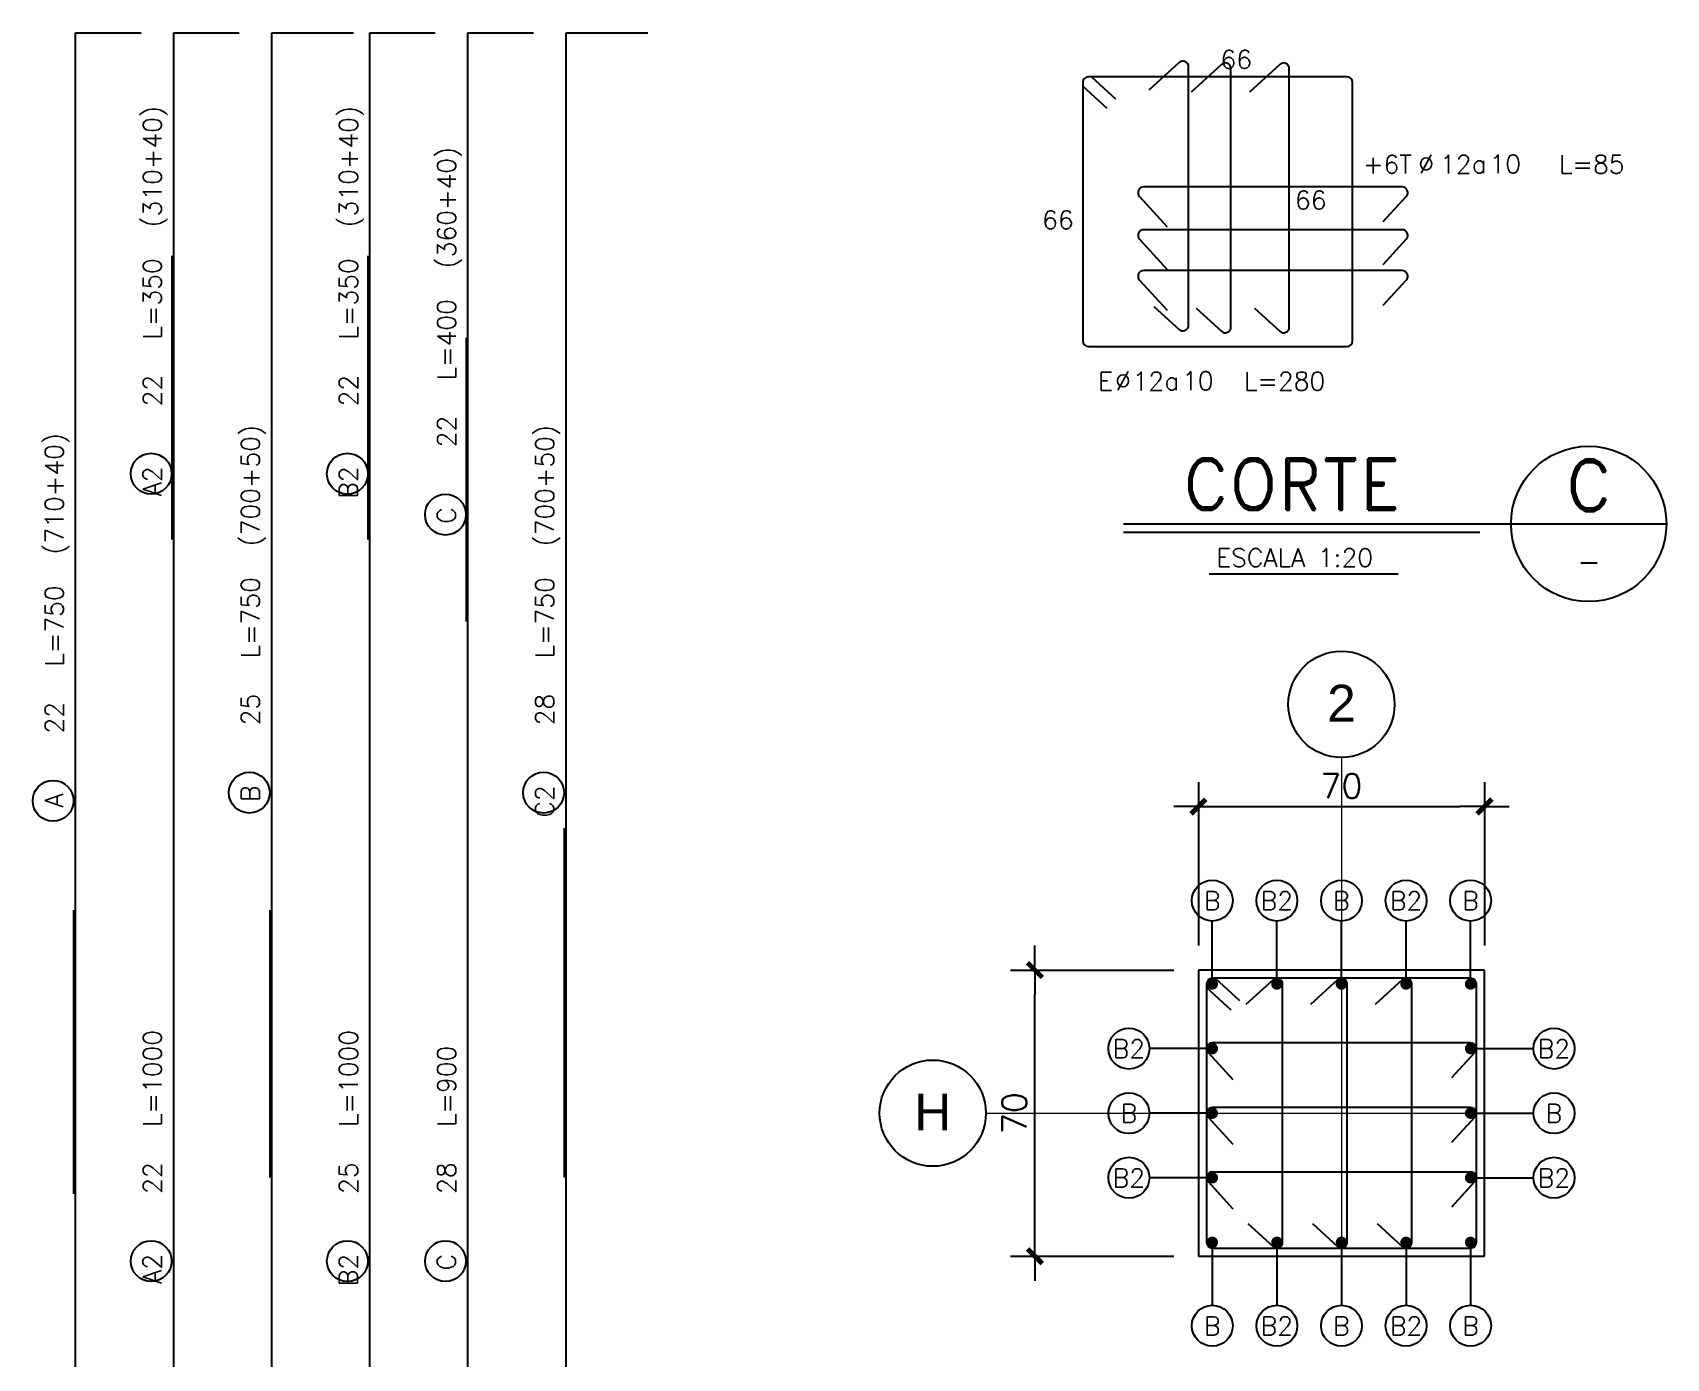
# Model space of a CAD drawing. Extents: x -9282 to 18119, y -11629 to 17404.
# Drawn here: x 3618 to 4617, y 2739 to 3550 of the extents above; entities that cross this region are included whole.
import ezdxf
from ezdxf.enums import TextEntityAlignment as Align

# ---------------------------------------------------------------- set-up
doc = ezdxf.new("R2010")
doc.units = 0
doc.header["$LTSCALE"] = 30
doc.header["$MEASUREMENT"] = 0
doc.layers.get('0').update_dxf_attribs({"linetype": 'CONTINUOUS'})
for name, color, linetype in [('EJEH$0$RL-CORTES', 5, 'CONTINUOUS'), ('EJEH$0$RLA-CORTES', 5, 'CONTINUOUS'), ('EJEH$0$RLA-FE', 7, 'CONTINUOUS')]:
    doc.layers.add(name, color=color, linetype=linetype)
doc.layers.add('EJEH$0$RLA-EJE', color=3, linetype='CONTINUOUS', lineweight=25)
doc.layers.add('EJEH$0$RLA-EJES', color=1, linetype='CONTINUOUS', lineweight=9)
doc.styles.add('EJEH$0$Arial_1', font='arial.ttf', dxfattribs={"height": 22.5})
doc.styles.add('EJEH$0$RomanS', font='romans.shx', dxfattribs={"height": 11.25})
doc.styles.add('EJEH$0$SIETE50', font='ROMAND.SHX', dxfattribs={"height": 31.5})
doc.dimstyles.new('EJEH$0$ING20', dxfattribs={"dimscale": 50, "dimtxt": 0.27, "dimasz": 0.3, "dimexe": 0.2, "dimexo": 1, "dimgap": 0.1, "dimtad": 1, "dimlfac": 0.4, "dimzin": 12, "dimdsep": 46, "dimtxsty": 'EJEH$0$RomanS', "dimblk1": 'EJEH$0$TICK1', "dimblk2": 'EJEH$0$TICK1', "dimsah": 1, "dimcen": 0.09, "dimse1": 1, "dimse2": 1, "dimclrd": 2, "dimclre": 4, "dimclrt": 3, "dimadec": 0, "dimazin": 0, "dimtfac": 1, "dimtix": 1, "dimtmove": 2, "dimatfit": 3, "dimldrblk": 'EJEH$0$TICK1', "dimfxl": 1, "dimtolj": 1, "dimtzin": 12, "dimarcsym": 0})

# ---------------------------------------------------------------- blocks, each defined once
blk = doc.blocks.new('*U97')
at = {"layer": 'EJEH$0$RLA-FE'}
for p, q in [((0, 0), (818.21, 0)), ((818.21, 0), (868.21, 0)), ((868.21, 0), (900, 0)), ((900, 0), (900, 0))]:
    blk.add_line(p, q, dxfattribs=at)
at = {"layer": 'EJEH$0$RLA-FE', "color": 3, "style": 'EJEH$0$RomanS', "flags": 8}
blk.add_attdef('LIN_FE', text='', height=11.25, dxfattribs=at).set_placement((339.78, 7.56), align=Align.RIGHT)
at = {"layer": 'EJEH$0$RLA-FE', "color": 3, "style": 'EJEH$0$RomanS'}
for tag, p, flags in [('IGUAL', (348.26, 7.66), 14), ('PHI', (365.59, 7.66), 14), ('DIAM', (376.45, 7.45), 12), ('MINUS', (398.47, 7.45), 13), ('MARK', (411.86, 7.45), 13), ('TEXTO_FE1', (417.39, 7.45), 8), ('TEXTO_FE2', (485.89, 7.46), 8), ('TIPO', (457.45, -75.66), 13), ('NVECES', (443.89, -94.6), 13), ('NUMFE', (446.77, -114.36), 13), ('NUM', (457.65, -133.26), 13)]:
    blk.add_attdef(tag, p, '', height=11.25, dxfattribs=dict(at, flags=flags))
blk = doc.blocks.new('*U86')
at = {"layer": 'EJEH$0$RLA-FE'}
for p, q in [((0, 0), (918.21, 0)), ((918.21, 0), (968.21, 0)), ((968.21, 0), (1000, 0)), ((1000, 0), (1000, 0))]:
    blk.add_line(p, q, dxfattribs=at)
at = {"layer": 'EJEH$0$RLA-FE', "color": 2}
blk.add_circle((385.31, 13.77), 12.5, dxfattribs=at)
at = {"layer": 'EJEH$0$RLA-FE', "color": 3, "style": 'EJEH$0$RomanS', "flags": 8}
blk.add_attdef('LIN_FE', text='', height=11.25, dxfattribs=at).set_placement((389.78, 7.56), align=Align.RIGHT)
at = {"layer": 'EJEH$0$RLA-FE', "color": 3, "style": 'EJEH$0$RomanS'}
for tag, p, flags in [('IGUAL', (398.26, 7.66), 14), ('PHI', (415.59, 7.66), 14), ('DIAM', (426.45, 7.45), 12), ('MINUS', (448.47, 7.45), 13), ('MARK', (461.86, 7.45), 13), ('TEXTO_FE1', (467.39, 7.45), 8), ('TEXTO_FE2', (535.89, 7.46), 8), ('TIPO', (507.45, -75.66), 13), ('NVECES', (493.89, -94.6), 13), ('NUMFE', (496.77, -114.36), 13), ('NUM', (507.65, -133.26), 13)]:
    blk.add_attdef(tag, p, '', height=11.25, dxfattribs=dict(at, flags=flags))
blk = doc.blocks.new('*U88')
at = {"layer": 'EJEH$0$RLA-FE'}
for p, q in [((200, 0), (200, 0)), ((200, 0), (428.21, 0)), ((428.21, 0), (478.21, 0)), ((478.21, 0), (510, 0)), ((510, 0), (510, -40))]:
    blk.add_line(p, q, dxfattribs=at)
at = {"layer": 'EJEH$0$RLA-FE', "color": 2}
blk.add_circle((240.31, 13.77), 12.5, dxfattribs=at)
at = {"layer": 'EJEH$0$RLA-FE', "color": 3, "style": 'EJEH$0$RomanS', "flags": 8}
blk.add_attdef('LIN_FE', text='', height=11.25, dxfattribs=at).set_placement((244.78, 7.56), align=Align.RIGHT)
at = {"layer": 'EJEH$0$RLA-FE', "color": 3, "style": 'EJEH$0$RomanS'}
for tag, p, flags in [('IGUAL', (253.26, 7.66), 14), ('PHI', (270.59, 7.66), 14), ('DIAM', (281.45, 7.45), 12), ('MINUS', (303.47, 7.45), 13), ('MARK', (316.86, 7.45), 13), ('TEXTO_FE1', (322.39, 7.45), 8), ('TEXTO_FE2', (390.89, 7.46), 8), ('TIPO', (362.45, -75.66), 13), ('NVECES', (348.89, -94.6), 13), ('NUMFE', (351.77, -114.36), 13), ('NUM', (362.65, -133.26), 13)]:
    blk.add_attdef(tag, p, '', height=11.25, dxfattribs=dict(at, flags=flags))
blk = doc.blocks.new('*U71')
at = {"layer": 'EJEH$0$RLA-FE', "color": 6}
blk.add_line((0, 1), (173.5, 1), dxfattribs=at)
at = {"layer": 'EJEH$0$RLA-FE', "color": 3, "style": 'EJEH$0$RomanS', "flags": 8}
for tag, p in [('(', (72.41, 9.14)), ('EMP', (91.43, 9.14)), (')', (110.74, 9.14))]:
    blk.add_attdef(tag, text='', height=11.25, dxfattribs=at).set_placement(p, align=Align.CENTER)
blk = doc.blocks.new('EJEH$0$TICK1')
at = {"color": 2}
for points in [[(0, 0), (-1, 0)], [(0, 0), (1, 0)]]:
    blk.add_lwpolyline(points, dxfattribs=at)
at = {"color": 2, "const_width": 0.2}
blk.add_lwpolyline([(-0.3, -0.3), (0.3, 0.3)], dxfattribs=at)
blk = doc.blocks.new('*D60')
at = {"layer": 'EJEH$0$RLA-CORTES', "color": 2, "lineweight": -2, "transparency": 16777216}
blk.add_line((-100, 15), (-100, 160), dxfattribs=at)
at = {"layer": 'EJEH$0$RLA-CORTES', "color": 2, "lineweight": -2, "transparency": 16777216, "xscale": 15, "yscale": 15, "zscale": 15}
for p, rotation in [((-100, 175), 90), ((-100, 0), 270)]:
    blk.add_blockref('EJEH$0$TICK1', p, dxfattribs=dict(at, rotation=rotation))
at = {"layer": 'EJEH$0$RLA-CORTES', "color": 3, "transparency": 16777216, "insert": (-112.57, 87.5), "char_height": 15, "attachment_point": 5, "rotation": 90, "style": 'EJEH$0$RomanS'}
blk.add_mtext('\\A1;70', dxfattribs=at)
blk = doc.blocks.new('*D61')
at = {"layer": 'EJEH$0$RLA-CORTES', "color": 2, "lineweight": -2, "transparency": 16777216}
blk.add_line((15, 275), (160, 275), dxfattribs=at)
at = {"layer": 'EJEH$0$RLA-CORTES', "color": 2, "lineweight": -2, "transparency": 16777216, "xscale": 15, "yscale": 15, "zscale": 15, "rotation": 180}
blk.add_blockref('EJEH$0$TICK1', (0, 275), dxfattribs=at)
at = {"layer": 'EJEH$0$RLA-CORTES', "color": 2, "lineweight": -2, "transparency": 16777216, "xscale": 15, "yscale": 15, "zscale": 15}
blk.add_blockref('EJEH$0$TICK1', (175, 275), dxfattribs=at)
at = {"layer": 'EJEH$0$RLA-CORTES', "color": 3, "transparency": 16777216, "insert": (87.5, 287.57), "char_height": 15, "attachment_point": 5, "style": 'EJEH$0$RomanS'}
blk.add_mtext('\\A1;70', dxfattribs=at)
blk = doc.blocks.new('*U35')
at = {"color": 2}
for p, q in [((10.31, 170), (25.06, 156.5)), ((5, 164.28), (19.75, 150.77))]:
    blk.add_line(p, q, dxfattribs=at)
at = {"layer": 'EJEH$0$RLA-CORTES', "color": 2}
for p, q in [((166.5, 170), (8.5, 170)), ((5, 166.5), (5, 8.5)), ((170, 8.5), (170, 166.5)), ((8.5, 5), (166.5, 5))]:
    blk.add_line(p, q, dxfattribs=at)
for centre, start, end in [((8.5, 166.5), 90, 180), ((166.5, 166.5), 0, 90), ((8.5, 8.5), 180, 270), ((166.5, 8.5), 270, 0)]:
    blk.add_arc(centre, 3.5, start, end, dxfattribs=at)
blk = doc.blocks.new('*U40')
at = {"layer": 'EJEH$0$RL-CORTES', "color": 1}
blk.add_lwpolyline([(0, 0), (0, 19.25), (0, 38.5)], dxfattribs=at)
at = {"layer": 'EJEH$0$RL-CORTES', "color": 2, "const_width": 3.5}
blk.add_lwpolyline([(-1.75, 0, 1), (1.75, 0, 1)], format="xyb", close=True, dxfattribs=at)
at = {"layer": 'EJEH$0$RL-CORTES', "color": 2}
blk.add_circle((0, 51), 12.5, dxfattribs=at)
at = {"layer": 'EJEH$0$RL-CORTES', "color": 9, "style": 'EJEH$0$RomanS', "flags": 12}
blk.add_attdef('LIN_FE', text='', height=11.25, rotation=180, dxfattribs=at).set_placement((0.02, 56.76), align=Align.CENTER)
blk = doc.blocks.new('EJEH$0$L')
at = {"layer": 'EJEH$0$RL-CORTES', "color": 1}
blk.add_lwpolyline([(0, 0), (0, 19.25), (0, 38.5)], dxfattribs=at)
at = {"layer": 'EJEH$0$RL-CORTES', "color": 2, "const_width": 3.5}
blk.add_lwpolyline([(-1.75, 0, 1), (1.75, 0, 1)], format="xyb", close=True, dxfattribs=at)
at = {"layer": 'EJEH$0$RL-CORTES', "color": 2}
blk.add_circle((0, 51), 12.5, dxfattribs=at)
at = {"layer": 'EJEH$0$RL-CORTES', "color": 9, "style": 'EJEH$0$RomanS', "flags": 12}
blk.add_attdef('LIN_FE', text='', height=11.25, dxfattribs=at).set_placement((-0.02, 45.24), align=Align.CENTER)
blk = doc.blocks.new('*U41')
at = {"layer": 'EJEH$0$RL-CORTES', "color": 1}
blk.add_lwpolyline([(0, 0), (0, 19.25), (0, 38.5)], dxfattribs=at)
at = {"layer": 'EJEH$0$RL-CORTES', "color": 2, "const_width": 3.5}
blk.add_lwpolyline([(-1.75, 0, 1), (1.75, 0, 1)], format="xyb", close=True, dxfattribs=at)
at = {"layer": 'EJEH$0$RL-CORTES', "color": 2}
blk.add_circle((0, 51), 12.5, dxfattribs=at)
at = {"layer": 'EJEH$0$RL-CORTES', "color": 9, "style": 'EJEH$0$RomanS', "flags": 12}
blk.add_attdef('LIN_FE', text='', height=11.25, rotation=90, dxfattribs=at).set_placement((5.76, 50.98), align=Align.CENTER)
blk = doc.blocks.new('*U42')
at = {"layer": 'EJEH$0$RL-CORTES', "color": 1}
blk.add_lwpolyline([(0, 0), (0, 19.25), (0, 38.5)], dxfattribs=at)
at = {"layer": 'EJEH$0$RL-CORTES', "color": 2, "const_width": 3.5}
blk.add_lwpolyline([(-1.75, 0, 1), (1.75, 0, 1)], format="xyb", close=True, dxfattribs=at)
at = {"layer": 'EJEH$0$RL-CORTES', "color": 2}
blk.add_circle((0, 51), 12.5, dxfattribs=at)
at = {"layer": 'EJEH$0$RL-CORTES', "color": 9, "style": 'EJEH$0$RomanS', "flags": 12}
blk.add_attdef('LIN_FE', text='', height=11.25, rotation=270, dxfattribs=at).set_placement((-5.76, 51.02), align=Align.CENTER)
blk = doc.blocks.new('*U45')
at = {"layer": 'EJEH$0$RLA-CORTES', "color": 2}
for p, q in [((-2.36, 160.58), (-18.96, 145.39)), ((3.5, 0), (3.5, 158)), ((-17.69, 11.45), (-2.36, -2.58))]:
    blk.add_line(p, q, dxfattribs=at)
for centre, start, end in [((0, 158), 0, 132.47026), ((0, 0), 227.52974, 0)]:
    blk.add_arc(centre, 3.5, start, end, dxfattribs=at)
blk = doc.blocks.new('*U46')
at = {"layer": 'EJEH$0$RLA-CORTES', "color": 2}
for p, q in [((0, 3.5), (-158, 3.5)), ((-160.58, -2.36), (-145.39, -18.96)), ((-11.45, -17.69), (2.58, -2.36))]:
    blk.add_line(p, q, dxfattribs=at)
for centre, start, end in [((-158, 0), 90, 222.47026), ((0, 0), 317.52974, 90)]:
    blk.add_arc(centre, 3.5, start, end, dxfattribs=at)
blk = doc.blocks.new('EJEH$0$TITULO_CORTE')
at = {"layer": 'EJEH$0$RLA-CORTES', "color": 6}
for p, q in [((-45.82, -250), (286.21, -250)), ((-45.82, -255), (172.21, -255))]:
    blk.add_line(p, q, dxfattribs=at)
at = {"layer": 'EJEH$0$RLA-CORTES', "color": 3}
blk.add_line((6.57, -280.48), (122.1, -280.48), dxfattribs=at)
blk.add_circle((238.71, -250), 47.5, dxfattribs=at)
at = {"layer": 'EJEH$0$RLA-CORTES', "color": 6, "style": 'EJEH$0$SIETE50'}
blk.add_text('CORTE', height=31.5, dxfattribs=at).set_placement((-9.55, -241.42))
at = {"layer": 'EJEH$0$RLA-CORTES', "color": 6, "style": 'EJEH$0$SIETE50', "flags": 12}
blk.add_attdef('CORTE', text='', height=31.5, dxfattribs=at).set_placement((238.79, -226.4), align=Align.MIDDLE_CENTER)
at = {"layer": 'EJEH$0$RLA-CORTES', "color": 3, "style": 'EJEH$0$RomanS', "flags": 12}
blk.add_attdef('ESCALA', (10.88, -276.25), '', height=11.25, dxfattribs=at)
blk.add_attdef('PLANO', text='', height=13, dxfattribs=at).set_placement((238.87, -272.79), align=Align.MIDDLE)
blk = doc.blocks.new('*U89')
at = {"layer": 'EJEH$0$RLA-FE'}
for p, q in [((0, 0), (918.21, 0)), ((918.21, 0), (968.21, 0)), ((968.21, 0), (1000, 0)), ((1000, 0), (1000, 0))]:
    blk.add_line(p, q, dxfattribs=at)
at = {"layer": 'EJEH$0$RLA-FE', "color": 2}
blk.add_circle((385.31, 13.77), 12.5, dxfattribs=at)
at = {"layer": 'EJEH$0$RLA-FE', "color": 3, "style": 'EJEH$0$RomanS', "flags": 8}
blk.add_attdef('LIN_FE', text='', height=11.25, dxfattribs=at).set_placement((389.78, 7.56), align=Align.RIGHT)
at = {"layer": 'EJEH$0$RLA-FE', "color": 3, "style": 'EJEH$0$RomanS'}
for tag, p, flags in [('IGUAL', (398.26, 7.66), 14), ('PHI', (415.59, 7.66), 14), ('DIAM', (426.45, 7.45), 12), ('MINUS', (448.47, 7.45), 13), ('MARK', (461.86, 7.45), 13), ('TEXTO_FE1', (467.39, 7.45), 8), ('TEXTO_FE2', (535.89, 7.46), 8), ('TIPO', (507.45, -75.66), 13), ('NVECES', (493.89, -94.6), 13), ('NUMFE', (496.77, -114.36), 13), ('NUM', (507.65, -133.26), 13)]:
    blk.add_attdef(tag, p, '', height=11.25, dxfattribs=dict(at, flags=flags))
blk = doc.blocks.new('*U87')
at = {"layer": 'EJEH$0$RLA-FE'}
for p, q in [((0, 0), (0, 0)), ((0, 0), (228.21, 0)), ((228.21, 0), (278.21, 0)), ((278.21, 0), (310, 0)), ((310, 0), (310, -40))]:
    blk.add_line(p, q, dxfattribs=at)
at = {"layer": 'EJEH$0$RLA-FE', "color": 2}
blk.add_circle((40.31, 13.77), 12.5, dxfattribs=at)
at = {"layer": 'EJEH$0$RLA-FE', "color": 3, "style": 'EJEH$0$RomanS', "flags": 8}
blk.add_attdef('LIN_FE', text='', height=11.25, dxfattribs=at).set_placement((44.78, 7.56), align=Align.RIGHT)
at = {"layer": 'EJEH$0$RLA-FE', "color": 3, "style": 'EJEH$0$RomanS'}
for tag, p, flags in [('IGUAL', (53.26, 7.66), 14), ('PHI', (70.59, 7.66), 14), ('DIAM', (81.45, 7.45), 12), ('MINUS', (103.47, 7.45), 13), ('MARK', (116.86, 7.45), 13), ('TEXTO_FE1', (122.39, 7.45), 8), ('TEXTO_FE2', (190.89, 7.46), 8), ('TIPO', (162.45, -75.66), 13), ('NVECES', (148.89, -94.6), 13), ('NUMFE', (151.77, -114.36), 13), ('NUM', (162.65, -133.26), 13)]:
    blk.add_attdef(tag, p, '', height=11.25, dxfattribs=dict(at, flags=flags))
blk = doc.blocks.new('*U98')
at = {"layer": 'EJEH$0$RLA-FE'}
for p, q in [((0, 0), (818.21, 0)), ((818.21, 0), (868.21, 0)), ((868.21, 0), (900, 0)), ((900, 0), (900, 0))]:
    blk.add_line(p, q, dxfattribs=at)
at = {"layer": 'EJEH$0$RLA-FE', "color": 2}
blk.add_circle((335.31, 13.77), 12.5, dxfattribs=at)
at = {"layer": 'EJEH$0$RLA-FE', "color": 3, "style": 'EJEH$0$RomanS', "flags": 8}
blk.add_attdef('LIN_FE', text='', height=11.25, dxfattribs=at).set_placement((339.78, 7.56), align=Align.RIGHT)
at = {"layer": 'EJEH$0$RLA-FE', "color": 3, "style": 'EJEH$0$RomanS'}
for tag, p, flags in [('IGUAL', (348.26, 7.66), 14), ('PHI', (365.59, 7.66), 14), ('DIAM', (376.45, 7.45), 12), ('MINUS', (398.47, 7.45), 13), ('MARK', (411.86, 7.45), 13), ('TEXTO_FE1', (417.39, 7.45), 8), ('TEXTO_FE2', (485.89, 7.46), 8), ('TIPO', (457.45, -75.66), 13), ('NVECES', (443.89, -94.6), 13), ('NUMFE', (446.77, -114.36), 13), ('NUM', (457.65, -133.26), 13)]:
    blk.add_attdef(tag, p, '', height=11.25, dxfattribs=dict(at, flags=flags))
blk = doc.blocks.new('*U91')
at = {"layer": 'EJEH$0$RLA-FE'}
for p, q in [((0, 0), (0, 0)), ((0, 0), (278.21, 0)), ((278.21, 0), (328.21, 0)), ((328.21, 0), (360, 0)), ((360, 0), (360, -40))]:
    blk.add_line(p, q, dxfattribs=at)
at = {"layer": 'EJEH$0$RLA-FE', "color": 2}
blk.add_circle((65.31, 13.77), 12.5, dxfattribs=at)
at = {"layer": 'EJEH$0$RLA-FE', "color": 3, "style": 'EJEH$0$RomanS', "flags": 8}
blk.add_attdef('LIN_FE', text='', height=11.25, dxfattribs=at).set_placement((69.78, 7.56), align=Align.RIGHT)
at = {"layer": 'EJEH$0$RLA-FE', "color": 3, "style": 'EJEH$0$RomanS'}
for tag, p, flags in [('IGUAL', (78.26, 7.66), 14), ('PHI', (95.59, 7.66), 14), ('DIAM', (106.45, 7.45), 12), ('MINUS', (128.47, 7.45), 13), ('MARK', (141.86, 7.45), 13), ('TEXTO_FE1', (147.39, 7.45), 8), ('TEXTO_FE2', (215.89, 7.46), 8), ('TIPO', (187.45, -75.66), 13), ('NVECES', (173.89, -94.6), 13), ('NUMFE', (176.77, -114.36), 13), ('NUM', (187.65, -133.26), 13)]:
    blk.add_attdef(tag, p, '', height=11.25, dxfattribs=dict(at, flags=flags))
blk = doc.blocks.new('*U93')
at = {"layer": 'EJEH$0$RLA-FE'}
for p, q in [((100, 0), (100, 0)), ((100, 0), (718.21, 0)), ((718.21, 0), (768.21, 0)), ((768.21, 0), (800, 0)), ((800, 0), (800, -50))]:
    blk.add_line(p, q, dxfattribs=at)
at = {"layer": 'EJEH$0$RLA-FE', "color": 2}
blk.add_circle((335.31, 13.77), 12.5, dxfattribs=at)
at = {"layer": 'EJEH$0$RLA-FE', "color": 3, "style": 'EJEH$0$RomanS', "flags": 8}
blk.add_attdef('LIN_FE', text='', height=11.25, dxfattribs=at).set_placement((339.78, 7.56), align=Align.RIGHT)
at = {"layer": 'EJEH$0$RLA-FE', "color": 3, "style": 'EJEH$0$RomanS'}
for tag, p, flags in [('IGUAL', (348.26, 7.66), 14), ('PHI', (365.59, 7.66), 14), ('DIAM', (376.45, 7.45), 12), ('MINUS', (398.47, 7.45), 13), ('MARK', (411.86, 7.45), 13), ('TEXTO_FE1', (417.39, 7.45), 8), ('TEXTO_FE2', (485.89, 7.46), 8), ('TIPO', (457.45, -75.66), 13), ('NVECES', (443.89, -94.6), 13), ('NUMFE', (446.77, -114.36), 13), ('NUM', (457.65, -133.26), 13)]:
    blk.add_attdef(tag, p, '', height=11.25, dxfattribs=dict(at, flags=flags))
blk = doc.blocks.new('*U73')
at = {"layer": 'EJEH$0$RLA-FE', "color": 6}
blk.add_line((0, 1), (213.5, 1), dxfattribs=at)
at = {"layer": 'EJEH$0$RLA-FE', "color": 3, "style": 'EJEH$0$RomanS', "flags": 8}
for tag, p in [('(', (92.41, 9.14)), ('EMP', (111.43, 9.14)), (')', (130.74, 9.14))]:
    blk.add_attdef(tag, text='', height=11.25, dxfattribs=at).set_placement(p, align=Align.CENTER)
blk = doc.blocks.new('*U95')
at = {"layer": 'EJEH$0$RLA-FE'}
for p, q in [((0, 0), (0, 0)), ((0, 0), (628.21, 0)), ((628.21, 0), (678.21, 0)), ((678.21, 0), (710, 0)), ((710, 0), (710, -40))]:
    blk.add_line(p, q, dxfattribs=at)
at = {"layer": 'EJEH$0$RLA-FE', "color": 2}
blk.add_circle((240.31, 13.77), 12.5, dxfattribs=at)
at = {"layer": 'EJEH$0$RLA-FE', "color": 3, "style": 'EJEH$0$RomanS', "flags": 8}
blk.add_attdef('LIN_FE', text='', height=11.25, dxfattribs=at).set_placement((244.78, 7.56), align=Align.RIGHT)
at = {"layer": 'EJEH$0$RLA-FE', "color": 3, "style": 'EJEH$0$RomanS'}
for tag, p, flags in [('IGUAL', (253.26, 7.66), 14), ('PHI', (270.59, 7.66), 14), ('DIAM', (281.45, 7.45), 12), ('MINUS', (303.47, 7.45), 13), ('MARK', (316.86, 7.45), 13), ('TEXTO_FE1', (322.39, 7.45), 8), ('TEXTO_FE2', (390.89, 7.46), 8), ('TIPO', (362.45, -75.66), 13), ('NVECES', (348.89, -94.6), 13), ('NUMFE', (351.77, -114.36), 13), ('NUM', (362.65, -133.26), 13)]:
    blk.add_attdef(tag, p, '', height=11.25, dxfattribs=dict(at, flags=flags))
blk = doc.blocks.new('*U33')
for p, q in [((10.31, 35), (25.06, 21.5)), ((5, 29.28), (19.75, 15.77))]:
    blk.add_line(p, q)
at = {"layer": 'EJEH$0$RLA-CORTES', "color": 0}
for p, q in [((5, 31.5), (5, -126.5)), ((166.5, 35), (8.5, 35)), ((170, -126.5), (170, 31.5)), ((8.5, -130), (166.5, -130))]:
    blk.add_line(p, q, dxfattribs=at)
for centre, start, end in [((8.5, 31.5), 90, 180), ((166.5, 31.5), 0, 90), ((8.5, -126.5), 180, 270), ((166.5, -126.5), 270, 0)]:
    blk.add_arc(centre, 3.5, start, end, dxfattribs=at)
at = {"layer": 'EJEH$0$RLA-FE', "color": 3, "style": 'EJEH$0$RomanS'}
for tag, flags, p in [('PARCIAL1', 8, (98.83, 39.99)), ('DIAM', 12, (45.02, -156.76))]:
    blk.add_attdef(tag, text='', height=11.25, dxfattribs=dict(at, flags=flags)).set_placement(p, align=Align.CENTER)
at = {"layer": 'EJEH$0$RLA-FE', "color": 3, "style": 'EJEH$0$RomanS', "flags": 8}
for tag, p in [('PARCIAL2', (-0.61, -58.14)), ('ESTRIBO', (23.52, -156.76))]:
    blk.add_attdef(tag, text='', height=11.25, dxfattribs=at).set_placement(p, align=Align.RIGHT)
at = {"layer": 'EJEH$0$RLA-FE', "color": 3, "style": 'EJEH$0$RomanS'}
for tag, p, flags in [('PHI', (24.72, -156.54), 12), ('A', (54.81, -156.54), 12), ('ESP', (65.66, -156.54), 12), ('TEXTO_FE1', (103.59, -156.76), 8), ('TIPO', (99.44, -210.23), 13), ('CORTE', (85.57, -229.16), 13), ('NUM', (93.46, -248.93), 13)]:
    blk.add_attdef(tag, p, '', height=11.25, dxfattribs=dict(at, flags=flags))
blk = doc.blocks.new('*U47')
at = {"layer": 'EJEH$0$RLA-CORTES', "color": 0}
for p, q in [((-2.36, 25.19), (-20.8, 8.31)), ((3.5, -135.4), (3.5, 22.6)), ((-17.69, -123.94), (-2.36, -137.98))]:
    blk.add_line(p, q, dxfattribs=at)
for centre, start, end in [((0, 22.6), 0, 132.47026), ((0, -135.4), 227.52974, 0)]:
    blk.add_arc(centre, 3.5, start, end, dxfattribs=at)
at = {"layer": 'EJEH$0$RLA-CORTES', "color": 3, "style": 'EJEH$0$RomanS', "flags": 12}
blk.add_attdef('ALT', text='', height=11.25, dxfattribs=at).set_placement((226.21, -214.96), align=Align.CENTER)
at = {"layer": 'EJEH$0$RLA-FE', "color": 3, "style": 'EJEH$0$RomanS', "flags": 8}
blk.add_attdef('TRABA', text='', height=11.25, dxfattribs=at).set_placement((78.52, -41.52), align=Align.RIGHT)
at = {"layer": 'EJEH$0$RLA-FE', "color": 3, "style": 'EJEH$0$RomanS'}
for tag, p, flags in [('PHI', (82.42, -41.31), 12), ('A', (115.13, -41.31), 12), ('ESP', (125.98, -41.31), 12), ('TEXTO_FE1', (168.55, -41.52), 8), ('PARCIAL1', (7.02, -63.37), 8), ('TIPO', (209.9, -160.28), 13), ('CORTE', (196.02, -179.22), 13), ('NUM', (205.25, -198.02), 13)]:
    blk.add_attdef(tag, p, '', height=11.25, dxfattribs=dict(at, flags=flags))
at = {"layer": 'EJEH$0$RLA-FE', "color": 3, "style": 'EJEH$0$RomanS', "flags": 12}
blk.add_attdef('DIAM', text='', height=11.25, dxfattribs=at).set_placement((105.34, -41.52), align=Align.CENTER)
blk = doc.blocks.new('*U48')
at = {"layer": 'EJEH$0$RLA-CORTES', "color": 0}
for p, q in [((-81.58, -58.76), (-64.7, -77.2)), ((79, -52.9), (-79, -52.9)), ((67.55, -74.09), (81.58, -58.76))]:
    blk.add_line(p, q, dxfattribs=at)
for centre, start, end in [((-79, -56.4), 90, 222.47026), ((79, -56.4), 317.52974, 90)]:
    blk.add_arc(centre, 3.5, start, end, dxfattribs=at)
at = {"layer": 'EJEH$0$RLA-CORTES', "color": 3, "style": 'EJEH$0$RomanS', "flags": 12}
blk.add_attdef('ALT', text='', height=11.25, dxfattribs=at).set_placement((226.21, -214.96), align=Align.CENTER)
at = {"layer": 'EJEH$0$RLA-FE', "color": 3, "style": 'EJEH$0$RomanS', "flags": 13}
for tag, p in [('TIPO', (209.9, -160.28)), ('CORTE', (196.02, -179.22)), ('NUM', (205.25, -198.02))]:
    blk.add_attdef(tag, p, '', height=11.25, dxfattribs=at)
blk = doc.blocks.new('*U96')
at = {"layer": 'EJEH$0$RLA-CORTES', "color": 0}
for p, q in [((-2.36, 25.19), (-20.8, 8.31)), ((3.5, -135.4), (3.5, 22.6)), ((-17.69, -123.94), (-2.36, -137.98))]:
    blk.add_line(p, q, dxfattribs=at)
for centre, start, end in [((0, 22.6), 0, 132.47026), ((0, -135.4), 227.52974, 0)]:
    blk.add_arc(centre, 3.5, start, end, dxfattribs=at)
at = {"layer": 'EJEH$0$RLA-CORTES', "color": 3, "style": 'EJEH$0$RomanS', "flags": 12}
blk.add_attdef('ALT', text='', height=11.25, dxfattribs=at).set_placement((226.21, -214.96), align=Align.CENTER)
at = {"layer": 'EJEH$0$RLA-FE', "color": 3, "style": 'EJEH$0$RomanS', "flags": 13}
for tag, p in [('TIPO', (209.9, -160.28)), ('CORTE', (196.02, -179.22)), ('NUM', (205.25, -198.02))]:
    blk.add_attdef(tag, p, '', height=11.25, dxfattribs=at)
blk = doc.blocks.new('*U101')
at = {"layer": 'EJEH$0$RLA-FE'}
for p, q in [((0, 0), (818.21, 0)), ((818.21, 0), (868.21, 0)), ((868.21, 0), (900, 0)), ((900, 0), (900, 0))]:
    blk.add_line(p, q, dxfattribs=at)
at = {"layer": 'EJEH$0$RLA-FE', "color": 3, "style": 'EJEH$0$RomanS', "flags": 8}
blk.add_attdef('LIN_FE', text='', height=11.25, dxfattribs=at).set_placement((339.78, 7.56), align=Align.RIGHT)
at = {"layer": 'EJEH$0$RLA-FE', "color": 3, "style": 'EJEH$0$RomanS'}
for tag, p, flags in [('IGUAL', (348.26, 7.66), 14), ('PHI', (365.59, 7.66), 14), ('DIAM', (376.45, 7.45), 12), ('MINUS', (398.47, 7.45), 13), ('MARK', (411.86, 7.45), 13), ('TEXTO_FE1', (417.39, 7.45), 8), ('TEXTO_FE2', (485.89, 7.46), 8), ('TIPO', (457.45, -75.66), 13), ('NVECES', (443.89, -94.6), 13), ('NUMFE', (446.77, -114.36), 13), ('NUM', (457.65, -133.26), 13)]:
    blk.add_attdef(tag, p, '', height=11.25, dxfattribs=dict(at, flags=flags))
blk = doc.blocks.new('*U102')
at = {"layer": 'EJEH$0$RLA-FE'}
for p, q in [((0, 0), (0, 0)), ((0, 0), (618.21, 0)), ((618.21, 0), (668.21, 0)), ((668.21, 0), (700, 0)), ((700, 0), (700, -50))]:
    blk.add_line(p, q, dxfattribs=at)
at = {"layer": 'EJEH$0$RLA-FE', "color": 2}
blk.add_circle((235.31, 13.77), 12.5, dxfattribs=at)
at = {"layer": 'EJEH$0$RLA-FE', "color": 3, "style": 'EJEH$0$RomanS', "flags": 8}
blk.add_attdef('LIN_FE', text='', height=11.25, dxfattribs=at).set_placement((239.78, 7.56), align=Align.RIGHT)
at = {"layer": 'EJEH$0$RLA-FE', "color": 3, "style": 'EJEH$0$RomanS'}
for tag, p, flags in [('IGUAL', (248.26, 7.66), 14), ('PHI', (265.59, 7.66), 14), ('DIAM', (276.45, 7.45), 12), ('MINUS', (298.47, 7.45), 13), ('MARK', (311.86, 7.45), 13), ('TEXTO_FE1', (317.39, 7.45), 8), ('TEXTO_FE2', (385.89, 7.46), 8), ('TIPO', (357.45, -75.66), 13), ('NVECES', (343.89, -94.6), 13), ('NUMFE', (346.77, -114.36), 13), ('NUM', (357.65, -133.26), 13)]:
    blk.add_attdef(tag, p, '', height=11.25, dxfattribs=dict(at, flags=flags))
blk = doc.blocks.new('*U103')
at = {"layer": 'EJEH$0$RLA-FE', "color": 6}
blk.add_line((0, 1), (163.5, 1), dxfattribs=at)
at = {"layer": 'EJEH$0$RLA-FE', "color": 3, "style": 'EJEH$0$RomanS', "flags": 8}
for tag, p in [('(', (67.41, 9.14)), ('EMP', (86.43, 9.14)), (')', (105.74, 9.14))]:
    blk.add_attdef(tag, text='', height=11.25, dxfattribs=at).set_placement(p, align=Align.CENTER)
blk = doc.blocks.new('EJEH$0$Grid - RLE-EJE-192293-EJE H')
at = {"layer": 'EJEH$0$RLA-EJE'}
blk.add_circle((410.2, 1495.5), 32.5, dxfattribs=at)
blk = doc.blocks.new('*U30')
at = {"layer": 'EJEH$0$RLA-CORTES', "color": 1}
for p, q in [((0, 290), (0, 190)), ((175, 290), (175, 190)), ((-115, 175), (-15, 175)), ((-115, 0), (-15, 0))]:
    blk.add_line(p, q, dxfattribs=at)
at = {"layer": 'EJEH$0$RLA-CORTES'}
for p, q in [((175, 175), (0, 175)), ((0, 175), (0, 0)), ((175, 0), (175, 175)), ((0, 0), (175, 0))]:
    blk.add_line(p, q, dxfattribs=at)
dim = blk.add_linear_dim(base=(175, 275), p1=(0, 275), p2=(175, 275), dimstyle='EJEH$0$ING20', dxfattribs=at)
dim.commit()
dim.dimension.update_dxf_attribs({"geometry": '*D61', "text_midpoint": (87.5, 287.569)})
dim = blk.add_linear_dim(base=(-100, 175), p1=(-100, 0), p2=(-100, 175), angle=90, dimstyle='EJEH$0$ING20', dxfattribs=at)
dim.commit()
dim.dimension.update_dxf_attribs({"geometry": '*D60', "text_midpoint": (-112.569, 87.5)})
blk = doc.blocks.new('EJEH')
at = {"layer": 'EJEH$0$RLA-EJES'}
for p, q in [((1507.03, 737.3), (1507.03, 417.08)), ((1289.53, 519.8), (1610.37, 519.8))]:
    blk.add_line(p, q, dxfattribs=at)
at = {"layer": 'EJEH$0$RLA-CORTES'}
ref = blk.add_blockref('EJEH$0$TITULO_CORTE', (1419.53, 1130.11), dxfattribs=at)
ref.add_attrib('ESCALA', 'ESCALA 1:20', (1430.41, 853.86), dxfattribs={"color": 3, "height": 11.25, "style": 'EJEH$0$RomanS'})
ref.add_attrib('CORTE', 'C', dxfattribs={"color": 6, "height": 31.5, "style": 'EJEH$0$SIETE50'}).set_placement((1658.32, 903.71), align=Align.MIDDLE_CENTER)
ref.add_attrib('PLANO', '-', dxfattribs={"color": 3, "height": 13, "style": 'EJEH$0$RomanS'}).set_placement((1658.4, 857.32), align=Align.MIDDLE)
for name in ['*U35', '*U30']:
    blk.add_blockref(name, (1419.53, 432.3), dxfattribs=at)
at = {"layer": 'EJEH$0$RLA-EJE'}
for p in [(1096.83, -725.7), (846.83, -975.7)]:
    blk.add_blockref('EJEH$0$Grid - RLE-EJE-192293-EJE H', p, dxfattribs=at)
at = {"layer": 'EJEH$0$RLA-FE'}
ref = blk.add_blockref('EJEH$0$L', (1428.03, 598.8), dxfattribs=at)
ref.add_attrib('LIN_FE', 'B', dxfattribs={"layer": 'EJEH$0$RL-CORTES', "color": 9, "height": 11.25, "style": 'EJEH$0$RomanS'}).set_placement((1428.01, 644.05), align=Align.CENTER)
ref = blk.add_blockref('EJEH$0$L', (1467.53, 598.8), dxfattribs=at)
ref.add_attrib('LIN_FE', 'B2', dxfattribs={"layer": 'EJEH$0$RL-CORTES', "color": 9, "height": 11.25, "style": 'EJEH$0$RomanS'}).set_placement((1467.51, 644.05), align=Align.CENTER)
ref = blk.add_blockref('EJEH$0$L', (1507.03, 598.8), dxfattribs=at)
ref.add_attrib('LIN_FE', 'B', dxfattribs={"layer": 'EJEH$0$RL-CORTES', "color": 9, "height": 11.25, "style": 'EJEH$0$RomanS'}).set_placement((1507.01, 644.05), align=Align.CENTER)
ref = blk.add_blockref('EJEH$0$L', (1546.53, 598.8), dxfattribs=at)
ref.add_attrib('LIN_FE', 'B2', dxfattribs={"layer": 'EJEH$0$RL-CORTES', "color": 9, "height": 11.25, "style": 'EJEH$0$RomanS'}).set_placement((1546.51, 644.05), align=Align.CENTER)
ref = blk.add_blockref('EJEH$0$L', (1586.03, 598.8), dxfattribs=at)
ref.add_attrib('LIN_FE', 'B', dxfattribs={"layer": 'EJEH$0$RL-CORTES', "color": 9, "height": 11.25, "style": 'EJEH$0$RomanS'}).set_placement((1586.01, 644.05), align=Align.CENTER)
for name, p in [('*U96', (1410.04, 1137.07)), ('*U96', (1435.94, 1135.89)), ('*U48', (1465.09, 1139.04)), ('*U48', (1465.09, 1112.91)), ('*U48', (1465.09, 1088)), ('*U46', (1586.03, 559.3)), ('*U46', (1586.03, 519.8)), ('*U46', (1586.03, 480.3)), ('*U45', (1467.53, 440.8)), ('*U45', (1507.03, 440.8)), ('*U45', (1546.53, 440.8))]:
    blk.add_blockref(name, p, dxfattribs=at)
ref = blk.add_blockref('*U47', (1471.6, 1135.89), dxfattribs=at)
ref.add_attrib('DIAM', '12', dxfattribs={"color": 3, "height": 11.25, "style": 'EJEH$0$RomanS'}).set_placement((1576.94, 1094.37), align=Align.CENTER)
ref.add_attrib('TRABA', '+6T', dxfattribs={"color": 3, "height": 11.25, "style": 'EJEH$0$RomanS'}).set_placement((1550.12, 1094.37), align=Align.RIGHT)
ref.add_attrib('TEXTO_FE1', 'L=85', (1640.15, 1094.37), dxfattribs={"color": 3, "height": 11.25, "style": 'EJEH$0$RomanS'})
ref.add_attrib('PHI', '%%C', (1554.02, 1094.58), dxfattribs={"color": 3, "height": 11.25, "style": 'EJEH$0$RomanS'})
ref.add_attrib('A', 'a', (1586.73, 1094.58), dxfattribs={"color": 3, "height": 11.25, "style": 'EJEH$0$RomanS'})
ref.add_attrib('ESP', '10', (1597.58, 1094.58), dxfattribs={"color": 3, "height": 11.25, "style": 'EJEH$0$RomanS'})
ref.add_attrib('PARCIAL1', '66', (1478.62, 1072.52), dxfattribs={"color": 3, "height": 11.25, "style": 'EJEH$0$RomanS'})
ref = blk.add_blockref('*U33', (1343.86, 1118.51), dxfattribs=at)
ref.add_attrib('DIAM', '12', dxfattribs={"color": 3, "height": 11.25, "style": 'EJEH$0$RomanS'}).set_placement((1388.88, 961.76), align=Align.CENTER)
ref.add_attrib('ESTRIBO', 'E', dxfattribs={"color": 3, "height": 11.25, "style": 'EJEH$0$RomanS'}).set_placement((1367.38, 961.76), align=Align.RIGHT)
ref.add_attrib('TEXTO_FE1', 'L=280', (1447.45, 961.76), dxfattribs={"color": 3, "height": 11.25, "style": 'EJEH$0$RomanS'})
ref.add_attrib('PHI', '%%C', (1368.58, 961.97), dxfattribs={"color": 3, "height": 11.25, "style": 'EJEH$0$RomanS'})
ref.add_attrib('A', 'a', (1398.67, 961.97), dxfattribs={"color": 3, "height": 11.25, "style": 'EJEH$0$RomanS'})
ref.add_attrib('ESP', '10', (1409.52, 961.97), dxfattribs={"color": 3, "height": 11.25, "style": 'EJEH$0$RomanS'})
ref.add_attrib('PARCIAL1', '66', dxfattribs={"color": 3, "height": 11.25, "style": 'EJEH$0$RomanS'}).set_placement((1442.69, 1158.5), align=Align.CENTER)
ref.add_attrib('PARCIAL2', '66', dxfattribs={"color": 3, "height": 11.25, "style": 'EJEH$0$RomanS'}).set_placement((1343.25, 1060.38), align=Align.RIGHT)
ref = blk.add_blockref('*U42', (1428.03, 559.3), dxfattribs=dict(at, rotation=90))
ref.add_attrib('LIN_FE', 'B2', dxfattribs={"layer": 'EJEH$0$RL-CORTES', "color": 9, "height": 11.25, "style": 'EJEH$0$RomanS'}).set_placement((1377.01, 553.55), align=Align.CENTER)
ref = blk.add_blockref('*U42', (1428.03, 519.8), dxfattribs=dict(at, rotation=90))
ref.add_attrib('LIN_FE', 'B', dxfattribs={"layer": 'EJEH$0$RL-CORTES', "color": 9, "height": 11.25, "style": 'EJEH$0$RomanS'}).set_placement((1377.01, 514.05), align=Align.CENTER)
ref = blk.add_blockref('*U42', (1428.03, 480.3), dxfattribs=dict(at, rotation=90))
ref.add_attrib('LIN_FE', 'B2', dxfattribs={"layer": 'EJEH$0$RL-CORTES', "color": 9, "height": 11.25, "style": 'EJEH$0$RomanS'}).set_placement((1377.01, 474.55), align=Align.CENTER)
ref = blk.add_blockref('*U95', (732.77, 470.5), dxfattribs=dict(at, rotation=90))
ref.add_attrib('DIAM', '22', (725.32, 751.95), dxfattribs={"color": 3, "height": 11.25, "rotation": 90, "style": 'EJEH$0$RomanS'})
ref.add_attrib('LIN_FE', 'A', dxfattribs={"color": 3, "height": 11.25, "rotation": 90, "style": 'EJEH$0$RomanS'}).set_placement((725.21, 715.28), align=Align.RIGHT)
ref.add_attrib('TEXTO_FE1', 'L=750', (725.32, 792.89), dxfattribs={"color": 3, "height": 11.25, "rotation": 90, "style": 'EJEH$0$RomanS'})
ref.add_attrib('TEXTO_FE2', '(710+40)', (725.31, 861.39), dxfattribs={"color": 3, "height": 11.25, "rotation": 90, "style": 'EJEH$0$RomanS'})
ref = blk.add_blockref('*U88', (792.77, 670.5), dxfattribs=dict(at, rotation=90))
ref.add_attrib('DIAM', '22', (785.32, 951.95), dxfattribs={"color": 3, "height": 11.25, "rotation": 90, "style": 'EJEH$0$RomanS'})
ref.add_attrib('LIN_FE', 'A2', dxfattribs={"color": 3, "height": 11.25, "rotation": 90, "style": 'EJEH$0$RomanS'}).set_placement((785.21, 915.28), align=Align.RIGHT)
ref.add_attrib('TEXTO_FE1', 'L=350', (785.32, 992.89), dxfattribs={"color": 3, "height": 11.25, "rotation": 90, "style": 'EJEH$0$RomanS'})
ref.add_attrib('TEXTO_FE2', '(310+40)', (785.31, 1061.39), dxfattribs={"color": 3, "height": 11.25, "rotation": 90, "style": 'EJEH$0$RomanS'})
ref = blk.add_blockref('*U102', (852.77, 480.5), dxfattribs=dict(at, rotation=90))
ref.add_attrib('DIAM', '25', (845.32, 756.95), dxfattribs={"color": 3, "height": 11.25, "rotation": 90, "style": 'EJEH$0$RomanS'})
ref.add_attrib('LIN_FE', 'B', dxfattribs={"color": 3, "height": 11.25, "rotation": 90, "style": 'EJEH$0$RomanS'}).set_placement((845.21, 720.28), align=Align.RIGHT)
ref.add_attrib('TEXTO_FE1', 'L=750', (845.32, 797.89), dxfattribs={"color": 3, "height": 11.25, "rotation": 90, "style": 'EJEH$0$RomanS'})
ref.add_attrib('TEXTO_FE2', '(700+50)', (845.31, 866.39), dxfattribs={"color": 3, "height": 11.25, "rotation": 90, "style": 'EJEH$0$RomanS'})
ref = blk.add_blockref('*U87', (912.77, 870.5), dxfattribs=dict(at, rotation=90))
ref.add_attrib('DIAM', '22', (905.32, 951.95), dxfattribs={"color": 3, "height": 11.25, "rotation": 90, "style": 'EJEH$0$RomanS'})
ref.add_attrib('LIN_FE', 'B2', dxfattribs={"color": 3, "height": 11.25, "rotation": 90, "style": 'EJEH$0$RomanS'}).set_placement((905.21, 915.28), align=Align.RIGHT)
ref.add_attrib('TEXTO_FE1', 'L=350', (905.32, 992.89), dxfattribs={"color": 3, "height": 11.25, "rotation": 90, "style": 'EJEH$0$RomanS'})
ref.add_attrib('TEXTO_FE2', '(310+40)', (905.31, 1061.39), dxfattribs={"color": 3, "height": 11.25, "rotation": 90, "style": 'EJEH$0$RomanS'})
ref = blk.add_blockref('*U91', (972.77, 820.5), dxfattribs=dict(at, rotation=90))
ref.add_attrib('DIAM', '22', (965.32, 926.95), dxfattribs={"color": 3, "height": 11.25, "rotation": 90, "style": 'EJEH$0$RomanS'})
ref.add_attrib('LIN_FE', 'C', dxfattribs={"color": 3, "height": 11.25, "rotation": 90, "style": 'EJEH$0$RomanS'}).set_placement((965.21, 890.28), align=Align.RIGHT)
ref.add_attrib('TEXTO_FE1', 'L=400', (965.32, 967.89), dxfattribs={"color": 3, "height": 11.25, "rotation": 90, "style": 'EJEH$0$RomanS'})
ref.add_attrib('TEXTO_FE2', '(360+40)', (965.31, 1036.39), dxfattribs={"color": 3, "height": 11.25, "rotation": 90, "style": 'EJEH$0$RomanS'})
ref = blk.add_blockref('*U93', (1032.77, 380.5), dxfattribs=dict(at, rotation=90))
ref.add_attrib('DIAM', '28', (1025.32, 756.95), dxfattribs={"color": 3, "height": 11.25, "rotation": 90, "style": 'EJEH$0$RomanS'})
ref.add_attrib('LIN_FE', 'C2', dxfattribs={"color": 3, "height": 11.25, "rotation": 90, "style": 'EJEH$0$RomanS'}).set_placement((1025.21, 720.28), align=Align.RIGHT)
ref.add_attrib('TEXTO_FE1', 'L=750', (1025.32, 797.89), dxfattribs={"color": 3, "height": 11.25, "rotation": 90, "style": 'EJEH$0$RomanS'})
ref.add_attrib('TEXTO_FE2', '(700+50)', (1025.31, 866.39), dxfattribs={"color": 3, "height": 11.25, "rotation": 90, "style": 'EJEH$0$RomanS'})
ref = blk.add_blockref('*U86', (792.77, 44), dxfattribs=dict(at, rotation=90))
ref.add_attrib('DIAM', '22', (785.32, 470.45), dxfattribs={"color": 3, "height": 11.25, "rotation": 90, "style": 'EJEH$0$RomanS'})
ref.add_attrib('LIN_FE', 'A2', dxfattribs={"color": 3, "height": 11.25, "rotation": 90, "style": 'EJEH$0$RomanS'}).set_placement((785.21, 433.78), align=Align.RIGHT)
ref.add_attrib('TEXTO_FE1', 'L=1000', (785.32, 511.39), dxfattribs={"color": 3, "height": 11.25, "rotation": 90, "style": 'EJEH$0$RomanS'})
at = {"layer": 'EJEH$0$RLA-FE', "rotation": 90}
for name, p in [('*U71', (792.77, 870.5)), ('*U71', (912.77, 870.5)), ('*U71', (972.77, 820.5)), ('*U73', (1032.77, 480.5)), ('*U97', (732.77, -256)), ('*U71', (732.77, 470.5)), ('*U101', (852.77, -256)), ('*U103', (852.77, 480.5)), ('*U97', (1032.77, -256))]:
    blk.add_blockref(name, p, dxfattribs=at)
at = {"layer": 'EJEH$0$RLA-FE'}
ref = blk.add_blockref('*U89', (912.77, 44), dxfattribs=dict(at, rotation=90))
ref.add_attrib('DIAM', '25', (905.32, 470.45), dxfattribs={"color": 3, "height": 11.25, "rotation": 90, "style": 'EJEH$0$RomanS'})
ref.add_attrib('LIN_FE', 'B2', dxfattribs={"color": 3, "height": 11.25, "rotation": 90, "style": 'EJEH$0$RomanS'}).set_placement((905.21, 433.78), align=Align.RIGHT)
ref.add_attrib('TEXTO_FE1', 'L=1000', (905.32, 511.39), dxfattribs={"color": 3, "height": 11.25, "rotation": 90, "style": 'EJEH$0$RomanS'})
ref = blk.add_blockref('*U98', (972.77, 94), dxfattribs=dict(at, rotation=90))
ref.add_attrib('DIAM', '28', (965.32, 470.45), dxfattribs={"color": 3, "height": 11.25, "rotation": 90, "style": 'EJEH$0$RomanS'})
ref.add_attrib('LIN_FE', 'C', dxfattribs={"color": 3, "height": 11.25, "rotation": 90, "style": 'EJEH$0$RomanS'}).set_placement((965.21, 433.78), align=Align.RIGHT)
ref.add_attrib('TEXTO_FE1', 'L=900', (965.32, 511.39), dxfattribs={"color": 3, "height": 11.25, "rotation": 90, "style": 'EJEH$0$RomanS'})
ref = blk.add_blockref('*U41', (1586.03, 559.3), dxfattribs=dict(at, rotation=270))
ref.add_attrib('LIN_FE', 'B2', dxfattribs={"layer": 'EJEH$0$RL-CORTES', "color": 9, "height": 11.25, "style": 'EJEH$0$RomanS'}).set_placement((1637.01, 553.55), align=Align.CENTER)
ref = blk.add_blockref('*U41', (1586.03, 519.8), dxfattribs=dict(at, rotation=270))
ref.add_attrib('LIN_FE', 'B', dxfattribs={"layer": 'EJEH$0$RL-CORTES', "color": 9, "height": 11.25, "style": 'EJEH$0$RomanS'}).set_placement((1637.01, 514.05), align=Align.CENTER)
ref = blk.add_blockref('*U41', (1586.03, 480.3), dxfattribs=dict(at, rotation=270))
ref.add_attrib('LIN_FE', 'B2', dxfattribs={"layer": 'EJEH$0$RL-CORTES', "color": 9, "height": 11.25, "style": 'EJEH$0$RomanS'}).set_placement((1637.01, 474.55), align=Align.CENTER)
ref = blk.add_blockref('*U40', (1428.03, 440.8), dxfattribs=dict(at, rotation=180))
ref.add_attrib('LIN_FE', 'B', dxfattribs={"layer": 'EJEH$0$RL-CORTES', "color": 9, "height": 11.25, "style": 'EJEH$0$RomanS'}).set_placement((1428.01, 384.05), align=Align.CENTER)
ref = blk.add_blockref('*U40', (1467.53, 440.8), dxfattribs=dict(at, rotation=180))
ref.add_attrib('LIN_FE', 'B2', dxfattribs={"layer": 'EJEH$0$RL-CORTES', "color": 9, "height": 11.25, "style": 'EJEH$0$RomanS'}).set_placement((1467.51, 384.05), align=Align.CENTER)
ref = blk.add_blockref('*U40', (1507.03, 440.8), dxfattribs=dict(at, rotation=180))
ref.add_attrib('LIN_FE', 'B', dxfattribs={"layer": 'EJEH$0$RL-CORTES', "color": 9, "height": 11.25, "style": 'EJEH$0$RomanS'}).set_placement((1507.01, 384.05), align=Align.CENTER)
ref = blk.add_blockref('*U40', (1546.53, 440.8), dxfattribs=dict(at, rotation=180))
ref.add_attrib('LIN_FE', 'B2', dxfattribs={"layer": 'EJEH$0$RL-CORTES', "color": 9, "height": 11.25, "style": 'EJEH$0$RomanS'}).set_placement((1546.51, 384.05), align=Align.CENTER)
ref = blk.add_blockref('*U40', (1586.03, 440.8), dxfattribs=dict(at, rotation=180))
ref.add_attrib('LIN_FE', 'B', dxfattribs={"layer": 'EJEH$0$RL-CORTES', "color": 9, "height": 11.25, "style": 'EJEH$0$RomanS'}).set_placement((1586.01, 384.05), align=Align.CENTER)
at = {"layer": 'EJEH$0$RLA-EJE', "color": 5, "char_height": 22.5, "width": 20.9352, "attachment_point": 2, "line_spacing_factor": 0.941778, "style": 'EJEH$0$Arial_1'}
for s, insert in [('2', (1507.03, 781.76)), ('H', (1257.03, 531.76))]:
    blk.add_mtext(s, dxfattribs=dict(at, insert=insert))

msp = doc.modelspace()

# ---------------------------------------------------------------- block references
msp.add_blockref('EJEH', (2911.44, 2369.47))

doc.saveas('drawing.dxf')
